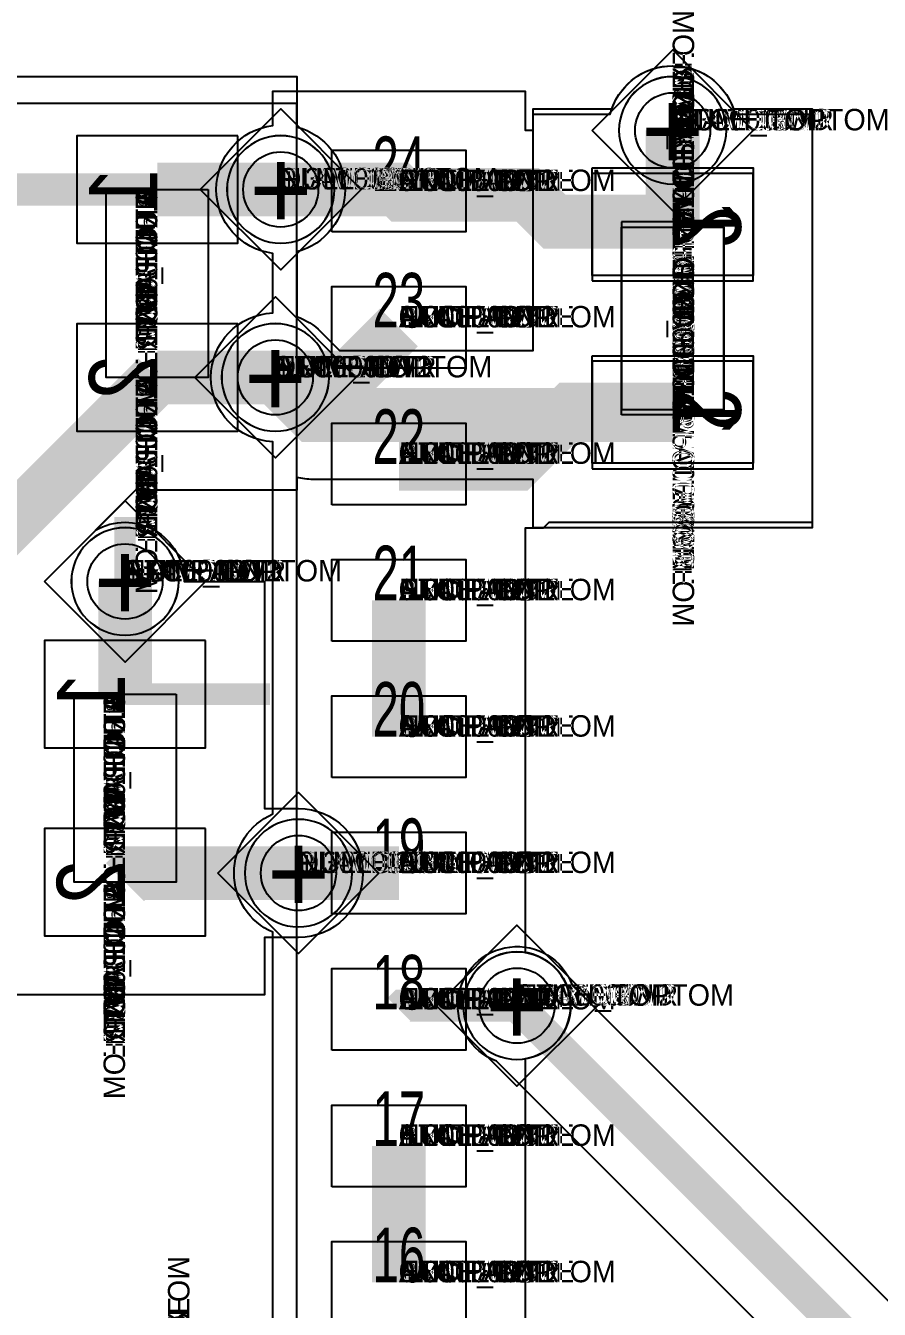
# Model space of a CAD drawing. Extents: x 0 to 323, y 0 to 320.
# Drawn here: x 31.29 to 39.24, y 243.88 to 255.83 of the extents above; entities that cross this region are included whole.
import ezdxf
from ezdxf.enums import TextEntityAlignment as Align

# ---------------------------------------------------------------- set-up
doc = ezdxf.new("R2010")
doc.units = 0
doc.header["$MEASUREMENT"] = 0
doc.layers.get('0').update_dxf_attribs({"linetype": 'CONTINUOUS'})
for name, color, linetype in [('CDN_FIGURES', 7, 'CONTINUOUS'), ('ETCH_BOTTOM', 7, 'CONTINUOUS'), ('ETCH_GND', 3, 'CONTINUOUS'), ('ETCH_INT1', 4, 'CONTINUOUS'), ('ETCH_INT2', 5, 'CONTINUOUS'), ('ETCH_PWR', 6, 'CONTINUOUS'), ('ETCH_TOP', 2, 'CONTINUOUS'), ('MANUFACTURING_NCLEGEND-1-6', 8, 'CONTINUOUS'), ('PACKAGE_GEOMETRY_ASSEMBLY_TOP', 11, 'CONTINUOUS'), ('PACKAGE_GEOMETRY_PIN_NUMBER', 9, 'CONTINUOUS')]:
    doc.layers.add(name, color=color, linetype=linetype)

# ---------------------------------------------------------------- blocks, each defined once
blk = doc.blocks.new('PAD_INFO')
for tag in ['SHAPE_TYPE', 'PAD_HEIGHT', 'PAD_LAYER', 'PAD_TYPE', 'PAD_WIDTH']:
    blk.add_attdef(tag, (0, 0), '', height=0.2)
at = {"flags": 2}
blk.add_attdef('CDN_TYPE', (0, 0), '', height=0.2, dxfattribs=at)
blk = doc.blocks.new('DRILL_INFO')
at = {"flags": 2}
blk.add_attdef('CDN_TYPE', (0, 0), '', height=0.2, dxfattribs=at)
for tag in ['FSHAPE', 'FCHAR', 'DRILL_HEIGHT', 'DIAMETER', 'PLATED', 'DRILL_WIDTH']:
    blk.add_attdef(tag, (0, 0), '', height=0.2)
blk = doc.blocks.new('VIA0700X0300')
at = {"layer": 'ETCH_BOTTOM'}
blk.add_circle((0, 0), 0.35, dxfattribs=at)
at = {"layer": 'ETCH_GND'}
blk.add_circle((0, 0), 0.35, dxfattribs=at)
at = {"layer": 'ETCH_INT1'}
blk.add_circle((0, 0), 0.35, dxfattribs=at)
at = {"layer": 'ETCH_INT2'}
blk.add_circle((0, 0), 0.35, dxfattribs=at)
at = {"layer": 'ETCH_PWR'}
blk.add_circle((0, 0), 0.35, dxfattribs=at)
at = {"layer": 'ETCH_TOP'}
blk.add_circle((0, 0), 0.35, dxfattribs=at)
ref = blk.add_blockref('PAD_INFO', (0, 0))
ref.add_attrib('PAD_LAYER', 'ETCH_TOP', (0, 0), dxfattribs={"height": 0.2})
ref.add_attrib('SHAPE_TYPE', 'NULL', (0, 0), dxfattribs={"height": 0.2})
ref.add_attrib('PAD_TYPE', 'ANTIPAD', (0, 0), dxfattribs={"height": 0.2})
ref.add_attrib('PAD_WIDTH', '0.000000', (0, 0), dxfattribs={"height": 0.2})
ref.add_attrib('PAD_HEIGHT', '0.000000', (0, 0), dxfattribs={"height": 0.2})
ref = blk.add_blockref('PAD_INFO', (0, 0))
ref.add_attrib('PAD_LAYER', 'ETCH_GND', (0, 0), dxfattribs={"height": 0.2})
ref.add_attrib('SHAPE_TYPE', 'NULL', (0, 0), dxfattribs={"height": 0.2})
ref.add_attrib('PAD_TYPE', 'ANTIPAD', (0, 0), dxfattribs={"height": 0.2})
ref.add_attrib('PAD_WIDTH', '0.000000', (0, 0), dxfattribs={"height": 0.2})
ref.add_attrib('PAD_HEIGHT', '0.000000', (0, 0), dxfattribs={"height": 0.2})
ref = blk.add_blockref('PAD_INFO', (0, 0))
ref.add_attrib('PAD_LAYER', 'ETCH_INT1', (0, 0), dxfattribs={"height": 0.2})
ref.add_attrib('SHAPE_TYPE', 'NULL', (0, 0), dxfattribs={"height": 0.2})
ref.add_attrib('PAD_TYPE', 'ANTIPAD', (0, 0), dxfattribs={"height": 0.2})
ref.add_attrib('PAD_WIDTH', '0.000000', (0, 0), dxfattribs={"height": 0.2})
ref.add_attrib('PAD_HEIGHT', '0.000000', (0, 0), dxfattribs={"height": 0.2})
ref = blk.add_blockref('PAD_INFO', (0, 0))
ref.add_attrib('PAD_LAYER', 'ETCH_INT2', (0, 0), dxfattribs={"height": 0.2})
ref.add_attrib('SHAPE_TYPE', 'NULL', (0, 0), dxfattribs={"height": 0.2})
ref.add_attrib('PAD_TYPE', 'ANTIPAD', (0, 0), dxfattribs={"height": 0.2})
ref.add_attrib('PAD_WIDTH', '0.000000', (0, 0), dxfattribs={"height": 0.2})
ref.add_attrib('PAD_HEIGHT', '0.000000', (0, 0), dxfattribs={"height": 0.2})
ref = blk.add_blockref('PAD_INFO', (0, 0))
ref.add_attrib('PAD_LAYER', 'ETCH_PWR', (0, 0), dxfattribs={"height": 0.2})
ref.add_attrib('SHAPE_TYPE', 'NULL', (0, 0), dxfattribs={"height": 0.2})
ref.add_attrib('PAD_TYPE', 'ANTIPAD', (0, 0), dxfattribs={"height": 0.2})
ref.add_attrib('PAD_WIDTH', '0.000000', (0, 0), dxfattribs={"height": 0.2})
ref.add_attrib('PAD_HEIGHT', '0.000000', (0, 0), dxfattribs={"height": 0.2})
ref = blk.add_blockref('PAD_INFO', (0, 0))
ref.add_attrib('PAD_LAYER', 'ETCH_BOTTOM', (0, 0), dxfattribs={"height": 0.2})
ref.add_attrib('SHAPE_TYPE', 'NULL', (0, 0), dxfattribs={"height": 0.2})
ref.add_attrib('PAD_TYPE', 'ANTIPAD', (0, 0), dxfattribs={"height": 0.2})
ref.add_attrib('PAD_WIDTH', '0.000000', (0, 0), dxfattribs={"height": 0.2})
ref.add_attrib('PAD_HEIGHT', '0.000000', (0, 0), dxfattribs={"height": 0.2})
ref = blk.add_blockref('PAD_INFO', (0, 0))
ref.add_attrib('PAD_LAYER', 'ETCH_TOP', (0, 0), dxfattribs={"height": 0.2})
ref.add_attrib('SHAPE_TYPE', 'NULL', (0, 0), dxfattribs={"height": 0.2})
ref.add_attrib('PAD_TYPE', 'THERMAL', (0, 0), dxfattribs={"height": 0.2})
ref.add_attrib('PAD_WIDTH', '0.000000', (0, 0), dxfattribs={"height": 0.2})
ref.add_attrib('PAD_HEIGHT', '0.000000', (0, 0), dxfattribs={"height": 0.2})
ref = blk.add_blockref('PAD_INFO', (0, 0))
ref.add_attrib('PAD_LAYER', 'ETCH_GND', (0, 0), dxfattribs={"height": 0.2})
ref.add_attrib('SHAPE_TYPE', 'NULL', (0, 0), dxfattribs={"height": 0.2})
ref.add_attrib('PAD_TYPE', 'THERMAL', (0, 0), dxfattribs={"height": 0.2})
ref.add_attrib('PAD_WIDTH', '0.000000', (0, 0), dxfattribs={"height": 0.2})
ref.add_attrib('PAD_HEIGHT', '0.000000', (0, 0), dxfattribs={"height": 0.2})
ref = blk.add_blockref('PAD_INFO', (0, 0))
ref.add_attrib('PAD_LAYER', 'ETCH_INT1', (0, 0), dxfattribs={"height": 0.2})
ref.add_attrib('SHAPE_TYPE', 'NULL', (0, 0), dxfattribs={"height": 0.2})
ref.add_attrib('PAD_TYPE', 'THERMAL', (0, 0), dxfattribs={"height": 0.2})
ref.add_attrib('PAD_WIDTH', '0.000000', (0, 0), dxfattribs={"height": 0.2})
ref.add_attrib('PAD_HEIGHT', '0.000000', (0, 0), dxfattribs={"height": 0.2})
ref = blk.add_blockref('PAD_INFO', (0, 0))
ref.add_attrib('PAD_LAYER', 'ETCH_INT2', (0, 0), dxfattribs={"height": 0.2})
ref.add_attrib('SHAPE_TYPE', 'NULL', (0, 0), dxfattribs={"height": 0.2})
ref.add_attrib('PAD_TYPE', 'THERMAL', (0, 0), dxfattribs={"height": 0.2})
ref.add_attrib('PAD_WIDTH', '0.000000', (0, 0), dxfattribs={"height": 0.2})
ref.add_attrib('PAD_HEIGHT', '0.000000', (0, 0), dxfattribs={"height": 0.2})
ref = blk.add_blockref('PAD_INFO', (0, 0))
ref.add_attrib('PAD_LAYER', 'ETCH_PWR', (0, 0), dxfattribs={"height": 0.2})
ref.add_attrib('SHAPE_TYPE', 'NULL', (0, 0), dxfattribs={"height": 0.2})
ref.add_attrib('PAD_TYPE', 'THERMAL', (0, 0), dxfattribs={"height": 0.2})
ref.add_attrib('PAD_WIDTH', '0.000000', (0, 0), dxfattribs={"height": 0.2})
ref.add_attrib('PAD_HEIGHT', '0.000000', (0, 0), dxfattribs={"height": 0.2})
ref = blk.add_blockref('PAD_INFO', (0, 0))
ref.add_attrib('PAD_LAYER', 'ETCH_BOTTOM', (0, 0), dxfattribs={"height": 0.2})
ref.add_attrib('SHAPE_TYPE', 'NULL', (0, 0), dxfattribs={"height": 0.2})
ref.add_attrib('PAD_TYPE', 'THERMAL', (0, 0), dxfattribs={"height": 0.2})
ref.add_attrib('PAD_WIDTH', '0.000000', (0, 0), dxfattribs={"height": 0.2})
ref.add_attrib('PAD_HEIGHT', '0.000000', (0, 0), dxfattribs={"height": 0.2})
ref = blk.add_blockref('PAD_INFO', (0, 0))
ref.add_attrib('PAD_LAYER', 'ETCH_TOP', (0, 0), dxfattribs={"height": 0.2})
ref.add_attrib('SHAPE_TYPE', 'CIRCLE', (0, 0), dxfattribs={"height": 0.2})
ref.add_attrib('PAD_TYPE', 'REGULAR', (0, 0), dxfattribs={"height": 0.2})
ref.add_attrib('PAD_WIDTH', '0.700000', (0, 0), dxfattribs={"height": 0.2})
ref.add_attrib('PAD_HEIGHT', '0.700000', (0, 0), dxfattribs={"height": 0.2})
ref = blk.add_blockref('PAD_INFO', (0, 0))
ref.add_attrib('PAD_LAYER', 'ETCH_GND', (0, 0), dxfattribs={"height": 0.2})
ref.add_attrib('SHAPE_TYPE', 'CIRCLE', (0, 0), dxfattribs={"height": 0.2})
ref.add_attrib('PAD_TYPE', 'REGULAR', (0, 0), dxfattribs={"height": 0.2})
ref.add_attrib('PAD_WIDTH', '0.700000', (0, 0), dxfattribs={"height": 0.2})
ref.add_attrib('PAD_HEIGHT', '0.700000', (0, 0), dxfattribs={"height": 0.2})
ref = blk.add_blockref('PAD_INFO', (0, 0))
ref.add_attrib('PAD_LAYER', 'ETCH_INT1', (0, 0), dxfattribs={"height": 0.2})
ref.add_attrib('SHAPE_TYPE', 'CIRCLE', (0, 0), dxfattribs={"height": 0.2})
ref.add_attrib('PAD_TYPE', 'REGULAR', (0, 0), dxfattribs={"height": 0.2})
ref.add_attrib('PAD_WIDTH', '0.700000', (0, 0), dxfattribs={"height": 0.2})
ref.add_attrib('PAD_HEIGHT', '0.700000', (0, 0), dxfattribs={"height": 0.2})
ref = blk.add_blockref('PAD_INFO', (0, 0))
ref.add_attrib('PAD_LAYER', 'ETCH_INT2', (0, 0), dxfattribs={"height": 0.2})
ref.add_attrib('SHAPE_TYPE', 'CIRCLE', (0, 0), dxfattribs={"height": 0.2})
ref.add_attrib('PAD_TYPE', 'REGULAR', (0, 0), dxfattribs={"height": 0.2})
ref.add_attrib('PAD_WIDTH', '0.700000', (0, 0), dxfattribs={"height": 0.2})
ref.add_attrib('PAD_HEIGHT', '0.700000', (0, 0), dxfattribs={"height": 0.2})
ref = blk.add_blockref('PAD_INFO', (0, 0))
ref.add_attrib('PAD_LAYER', 'ETCH_PWR', (0, 0), dxfattribs={"height": 0.2})
ref.add_attrib('SHAPE_TYPE', 'CIRCLE', (0, 0), dxfattribs={"height": 0.2})
ref.add_attrib('PAD_TYPE', 'REGULAR', (0, 0), dxfattribs={"height": 0.2})
ref.add_attrib('PAD_WIDTH', '0.700000', (0, 0), dxfattribs={"height": 0.2})
ref.add_attrib('PAD_HEIGHT', '0.700000', (0, 0), dxfattribs={"height": 0.2})
ref = blk.add_blockref('PAD_INFO', (0, 0))
ref.add_attrib('PAD_LAYER', 'ETCH_BOTTOM', (0, 0), dxfattribs={"height": 0.2})
ref.add_attrib('SHAPE_TYPE', 'CIRCLE', (0, 0), dxfattribs={"height": 0.2})
ref.add_attrib('PAD_TYPE', 'REGULAR', (0, 0), dxfattribs={"height": 0.2})
ref.add_attrib('PAD_WIDTH', '0.700000', (0, 0), dxfattribs={"height": 0.2})
ref.add_attrib('PAD_HEIGHT', '0.700000', (0, 0), dxfattribs={"height": 0.2})
ref = blk.add_blockref('DRILL_INFO', (0, 0))
ref.add_attrib('DIAMETER', '0.300000', (0, 0), dxfattribs={"height": 0.2})
ref.add_attrib('PLATED', 'PLATED', (0, 0), dxfattribs={"height": 0.2})
ref.add_attrib('FSHAPE', 'DIAMOND', (0, 0), dxfattribs={"height": 0.2})
ref.add_attrib('FCHAR', '+', (0, 0), dxfattribs={"height": 0.2})
ref.add_attrib('DRILL_WIDTH', '1.500000', (0, 0), dxfattribs={"height": 0.2})
ref.add_attrib('DRILL_HEIGHT', '1.500000', (0, 0), dxfattribs={"height": 0.2})
for tag in ['CDN_TYPE', 'PIN']:
    blk.add_attdef(tag, (0, 0), '', height=0.2)
at = {"flags": 2}
for tag in ['PSTKNAME', 'BBV']:
    blk.add_attdef(tag, (0, 0), '', height=0.2, dxfattribs=at)
blk = doc.blocks.new('FIGURE_DIAMOND')
at = {"layer": 'CDN_FIGURES'}
blk.add_lwpolyline([(-0.5, 0), (0, 0.5), (0.5, 0), (0, -0.5)], close=True, dxfattribs=at)
blk = doc.blocks.new('RC1000X1500TS')
at = {"layer": 'ETCH_TOP'}
blk.add_lwpolyline([(-0.5, -0.75), (-0.5, 0.75), (0.5, 0.75), (0.5, -0.75)], close=True, dxfattribs=at)
ref = blk.add_blockref('PAD_INFO', (0, 0))
ref.add_attrib('PAD_LAYER', 'ETCH_TOP', (0, 0), dxfattribs={"height": 0.2})
ref.add_attrib('SHAPE_TYPE', 'NULL', (0, 0), dxfattribs={"height": 0.2})
ref.add_attrib('PAD_TYPE', 'ANTIPAD', (0, 0), dxfattribs={"height": 0.2})
ref.add_attrib('PAD_WIDTH', '0.000000', (0, 0), dxfattribs={"height": 0.2})
ref.add_attrib('PAD_HEIGHT', '0.000000', (0, 0), dxfattribs={"height": 0.2})
ref = blk.add_blockref('PAD_INFO', (0, 0))
ref.add_attrib('PAD_LAYER', 'ETCH_GND', (0, 0), dxfattribs={"height": 0.2})
ref.add_attrib('SHAPE_TYPE', 'NULL', (0, 0), dxfattribs={"height": 0.2})
ref.add_attrib('PAD_TYPE', 'ANTIPAD', (0, 0), dxfattribs={"height": 0.2})
ref.add_attrib('PAD_WIDTH', '0.000000', (0, 0), dxfattribs={"height": 0.2})
ref.add_attrib('PAD_HEIGHT', '0.000000', (0, 0), dxfattribs={"height": 0.2})
ref = blk.add_blockref('PAD_INFO', (0, 0))
ref.add_attrib('PAD_LAYER', 'ETCH_INT1', (0, 0), dxfattribs={"height": 0.2})
ref.add_attrib('SHAPE_TYPE', 'NULL', (0, 0), dxfattribs={"height": 0.2})
ref.add_attrib('PAD_TYPE', 'ANTIPAD', (0, 0), dxfattribs={"height": 0.2})
ref.add_attrib('PAD_WIDTH', '0.000000', (0, 0), dxfattribs={"height": 0.2})
ref.add_attrib('PAD_HEIGHT', '0.000000', (0, 0), dxfattribs={"height": 0.2})
ref = blk.add_blockref('PAD_INFO', (0, 0))
ref.add_attrib('PAD_LAYER', 'ETCH_INT2', (0, 0), dxfattribs={"height": 0.2})
ref.add_attrib('SHAPE_TYPE', 'NULL', (0, 0), dxfattribs={"height": 0.2})
ref.add_attrib('PAD_TYPE', 'ANTIPAD', (0, 0), dxfattribs={"height": 0.2})
ref.add_attrib('PAD_WIDTH', '0.000000', (0, 0), dxfattribs={"height": 0.2})
ref.add_attrib('PAD_HEIGHT', '0.000000', (0, 0), dxfattribs={"height": 0.2})
ref = blk.add_blockref('PAD_INFO', (0, 0))
ref.add_attrib('PAD_LAYER', 'ETCH_PWR', (0, 0), dxfattribs={"height": 0.2})
ref.add_attrib('SHAPE_TYPE', 'NULL', (0, 0), dxfattribs={"height": 0.2})
ref.add_attrib('PAD_TYPE', 'ANTIPAD', (0, 0), dxfattribs={"height": 0.2})
ref.add_attrib('PAD_WIDTH', '0.000000', (0, 0), dxfattribs={"height": 0.2})
ref.add_attrib('PAD_HEIGHT', '0.000000', (0, 0), dxfattribs={"height": 0.2})
ref = blk.add_blockref('PAD_INFO', (0, 0))
ref.add_attrib('PAD_LAYER', 'ETCH_BOTTOM', (0, 0), dxfattribs={"height": 0.2})
ref.add_attrib('SHAPE_TYPE', 'NULL', (0, 0), dxfattribs={"height": 0.2})
ref.add_attrib('PAD_TYPE', 'ANTIPAD', (0, 0), dxfattribs={"height": 0.2})
ref.add_attrib('PAD_WIDTH', '0.000000', (0, 0), dxfattribs={"height": 0.2})
ref.add_attrib('PAD_HEIGHT', '0.000000', (0, 0), dxfattribs={"height": 0.2})
ref = blk.add_blockref('PAD_INFO', (0, 0))
ref.add_attrib('PAD_LAYER', 'ETCH_TOP', (0, 0), dxfattribs={"height": 0.2})
ref.add_attrib('SHAPE_TYPE', 'NULL', (0, 0), dxfattribs={"height": 0.2})
ref.add_attrib('PAD_TYPE', 'THERMAL', (0, 0), dxfattribs={"height": 0.2})
ref.add_attrib('PAD_WIDTH', '0.000000', (0, 0), dxfattribs={"height": 0.2})
ref.add_attrib('PAD_HEIGHT', '0.000000', (0, 0), dxfattribs={"height": 0.2})
ref = blk.add_blockref('PAD_INFO', (0, 0))
ref.add_attrib('PAD_LAYER', 'ETCH_GND', (0, 0), dxfattribs={"height": 0.2})
ref.add_attrib('SHAPE_TYPE', 'NULL', (0, 0), dxfattribs={"height": 0.2})
ref.add_attrib('PAD_TYPE', 'THERMAL', (0, 0), dxfattribs={"height": 0.2})
ref.add_attrib('PAD_WIDTH', '0.000000', (0, 0), dxfattribs={"height": 0.2})
ref.add_attrib('PAD_HEIGHT', '0.000000', (0, 0), dxfattribs={"height": 0.2})
ref = blk.add_blockref('PAD_INFO', (0, 0))
ref.add_attrib('PAD_LAYER', 'ETCH_INT1', (0, 0), dxfattribs={"height": 0.2})
ref.add_attrib('SHAPE_TYPE', 'NULL', (0, 0), dxfattribs={"height": 0.2})
ref.add_attrib('PAD_TYPE', 'THERMAL', (0, 0), dxfattribs={"height": 0.2})
ref.add_attrib('PAD_WIDTH', '0.000000', (0, 0), dxfattribs={"height": 0.2})
ref.add_attrib('PAD_HEIGHT', '0.000000', (0, 0), dxfattribs={"height": 0.2})
ref = blk.add_blockref('PAD_INFO', (0, 0))
ref.add_attrib('PAD_LAYER', 'ETCH_INT2', (0, 0), dxfattribs={"height": 0.2})
ref.add_attrib('SHAPE_TYPE', 'NULL', (0, 0), dxfattribs={"height": 0.2})
ref.add_attrib('PAD_TYPE', 'THERMAL', (0, 0), dxfattribs={"height": 0.2})
ref.add_attrib('PAD_WIDTH', '0.000000', (0, 0), dxfattribs={"height": 0.2})
ref.add_attrib('PAD_HEIGHT', '0.000000', (0, 0), dxfattribs={"height": 0.2})
ref = blk.add_blockref('PAD_INFO', (0, 0))
ref.add_attrib('PAD_LAYER', 'ETCH_PWR', (0, 0), dxfattribs={"height": 0.2})
ref.add_attrib('SHAPE_TYPE', 'NULL', (0, 0), dxfattribs={"height": 0.2})
ref.add_attrib('PAD_TYPE', 'THERMAL', (0, 0), dxfattribs={"height": 0.2})
ref.add_attrib('PAD_WIDTH', '0.000000', (0, 0), dxfattribs={"height": 0.2})
ref.add_attrib('PAD_HEIGHT', '0.000000', (0, 0), dxfattribs={"height": 0.2})
ref = blk.add_blockref('PAD_INFO', (0, 0))
ref.add_attrib('PAD_LAYER', 'ETCH_BOTTOM', (0, 0), dxfattribs={"height": 0.2})
ref.add_attrib('SHAPE_TYPE', 'NULL', (0, 0), dxfattribs={"height": 0.2})
ref.add_attrib('PAD_TYPE', 'THERMAL', (0, 0), dxfattribs={"height": 0.2})
ref.add_attrib('PAD_WIDTH', '0.000000', (0, 0), dxfattribs={"height": 0.2})
ref.add_attrib('PAD_HEIGHT', '0.000000', (0, 0), dxfattribs={"height": 0.2})
ref = blk.add_blockref('PAD_INFO', (0, 0))
ref.add_attrib('PAD_LAYER', 'ETCH_GND', (0, 0), dxfattribs={"height": 0.2})
ref.add_attrib('SHAPE_TYPE', 'NULL', (0, 0), dxfattribs={"height": 0.2})
ref.add_attrib('PAD_TYPE', 'REGULAR', (0, 0), dxfattribs={"height": 0.2})
ref.add_attrib('PAD_WIDTH', '0.000000', (0, 0), dxfattribs={"height": 0.2})
ref.add_attrib('PAD_HEIGHT', '0.000000', (0, 0), dxfattribs={"height": 0.2})
ref = blk.add_blockref('PAD_INFO', (0, 0))
ref.add_attrib('PAD_LAYER', 'ETCH_INT1', (0, 0), dxfattribs={"height": 0.2})
ref.add_attrib('SHAPE_TYPE', 'NULL', (0, 0), dxfattribs={"height": 0.2})
ref.add_attrib('PAD_TYPE', 'REGULAR', (0, 0), dxfattribs={"height": 0.2})
ref.add_attrib('PAD_WIDTH', '0.000000', (0, 0), dxfattribs={"height": 0.2})
ref.add_attrib('PAD_HEIGHT', '0.000000', (0, 0), dxfattribs={"height": 0.2})
ref = blk.add_blockref('PAD_INFO', (0, 0))
ref.add_attrib('PAD_LAYER', 'ETCH_INT2', (0, 0), dxfattribs={"height": 0.2})
ref.add_attrib('SHAPE_TYPE', 'NULL', (0, 0), dxfattribs={"height": 0.2})
ref.add_attrib('PAD_TYPE', 'REGULAR', (0, 0), dxfattribs={"height": 0.2})
ref.add_attrib('PAD_WIDTH', '0.000000', (0, 0), dxfattribs={"height": 0.2})
ref.add_attrib('PAD_HEIGHT', '0.000000', (0, 0), dxfattribs={"height": 0.2})
ref = blk.add_blockref('PAD_INFO', (0, 0))
ref.add_attrib('PAD_LAYER', 'ETCH_PWR', (0, 0), dxfattribs={"height": 0.2})
ref.add_attrib('SHAPE_TYPE', 'NULL', (0, 0), dxfattribs={"height": 0.2})
ref.add_attrib('PAD_TYPE', 'REGULAR', (0, 0), dxfattribs={"height": 0.2})
ref.add_attrib('PAD_WIDTH', '0.000000', (0, 0), dxfattribs={"height": 0.2})
ref.add_attrib('PAD_HEIGHT', '0.000000', (0, 0), dxfattribs={"height": 0.2})
ref = blk.add_blockref('PAD_INFO', (0, 0))
ref.add_attrib('PAD_LAYER', 'ETCH_BOTTOM', (0, 0), dxfattribs={"height": 0.2})
ref.add_attrib('SHAPE_TYPE', 'NULL', (0, 0), dxfattribs={"height": 0.2})
ref.add_attrib('PAD_TYPE', 'REGULAR', (0, 0), dxfattribs={"height": 0.2})
ref.add_attrib('PAD_WIDTH', '0.000000', (0, 0), dxfattribs={"height": 0.2})
ref.add_attrib('PAD_HEIGHT', '0.000000', (0, 0), dxfattribs={"height": 0.2})
ref = blk.add_blockref('DRILL_INFO', (0, 0))
ref.add_attrib('DIAMETER', '0.000000', (0, 0), dxfattribs={"height": 0.2})
ref.add_attrib('PLATED', 'PLATED', (0, 0), dxfattribs={"height": 0.2})
ref.add_attrib('FSHAPE', 'NULL', (0, 0), dxfattribs={"height": 0.2})
ref.add_attrib('DRILL_WIDTH', '0.000000', (0, 0), dxfattribs={"height": 0.2})
ref.add_attrib('DRILL_HEIGHT', '0.000000', (0, 0), dxfattribs={"height": 0.2})
ref = blk.add_blockref('PAD_INFO', (0, 0))
ref.add_attrib('PAD_LAYER', 'ETCH_TOP', (0, 0), dxfattribs={"height": 0.2})
ref.add_attrib('SHAPE_TYPE', 'RECTANGLE', (0, 0), dxfattribs={"height": 0.2})
ref.add_attrib('PAD_TYPE', 'REGULAR', (0, 0), dxfattribs={"height": 0.2})
ref.add_attrib('PAD_WIDTH', '1.000000', (0, 0), dxfattribs={"height": 0.2})
ref.add_attrib('PAD_HEIGHT', '1.500000', (0, 0), dxfattribs={"height": 0.2})
for tag in ['CDN_TYPE', 'PIN']:
    blk.add_attdef(tag, (0, 0), '', height=0.2)
at = {"flags": 2}
for tag in ['PSTKNAME', 'BBV']:
    blk.add_attdef(tag, (0, 0), '', height=0.2, dxfattribs=at)
blk = doc.blocks.new('F56')
at = {"layer": 'PACKAGE_GEOMETRY_ASSEMBLY_TOP'}
blk.add_lwpolyline([(0, -0.475), (1.75, -0.475), (1.75, 0.475), (0, 0.475)], close=True, dxfattribs=at)
at = {"layer": 'ETCH_TOP'}
ref = blk.add_blockref('RC1000X1500TS', (0, 0), dxfattribs=at)
ref.add_attrib('CDN_TYPE', 'PIN', (0, 0), dxfattribs={"height": 0.2})
ref.add_attrib('PIN', '1', (0, 0), dxfattribs={"height": 0.2})
ref = blk.add_blockref('RC1000X1500TS', (1.75, 0), dxfattribs=at)
ref.add_attrib('CDN_TYPE', 'PIN', (0, 0), dxfattribs={"height": 0.2})
ref.add_attrib('PIN', '2', (0, 0), dxfattribs={"height": 0.2})
at = {"flags": 2}
for tag in ['SYMBOL_TYPE', 'CDN_TYPE', 'REFDES']:
    blk.add_attdef(tag, (0, 0), '', height=0.2, dxfattribs=at)
blk = doc.blocks.new('RC1250X0760TS')
at = {"layer": 'ETCH_TOP'}
blk.add_lwpolyline([(-0.625, -0.38), (-0.625, 0.38), (0.625, 0.38), (0.625, -0.38)], close=True, dxfattribs=at)
ref = blk.add_blockref('PAD_INFO', (0, 0))
ref.add_attrib('PAD_LAYER', 'ETCH_TOP', (0, 0), dxfattribs={"height": 0.2})
ref.add_attrib('SHAPE_TYPE', 'NULL', (0, 0), dxfattribs={"height": 0.2})
ref.add_attrib('PAD_TYPE', 'ANTIPAD', (0, 0), dxfattribs={"height": 0.2})
ref.add_attrib('PAD_WIDTH', '0.000000', (0, 0), dxfattribs={"height": 0.2})
ref.add_attrib('PAD_HEIGHT', '0.000000', (0, 0), dxfattribs={"height": 0.2})
ref = blk.add_blockref('PAD_INFO', (0, 0))
ref.add_attrib('PAD_LAYER', 'ETCH_GND', (0, 0), dxfattribs={"height": 0.2})
ref.add_attrib('SHAPE_TYPE', 'NULL', (0, 0), dxfattribs={"height": 0.2})
ref.add_attrib('PAD_TYPE', 'ANTIPAD', (0, 0), dxfattribs={"height": 0.2})
ref.add_attrib('PAD_WIDTH', '0.000000', (0, 0), dxfattribs={"height": 0.2})
ref.add_attrib('PAD_HEIGHT', '0.000000', (0, 0), dxfattribs={"height": 0.2})
ref = blk.add_blockref('PAD_INFO', (0, 0))
ref.add_attrib('PAD_LAYER', 'ETCH_INT1', (0, 0), dxfattribs={"height": 0.2})
ref.add_attrib('SHAPE_TYPE', 'NULL', (0, 0), dxfattribs={"height": 0.2})
ref.add_attrib('PAD_TYPE', 'ANTIPAD', (0, 0), dxfattribs={"height": 0.2})
ref.add_attrib('PAD_WIDTH', '0.000000', (0, 0), dxfattribs={"height": 0.2})
ref.add_attrib('PAD_HEIGHT', '0.000000', (0, 0), dxfattribs={"height": 0.2})
ref = blk.add_blockref('PAD_INFO', (0, 0))
ref.add_attrib('PAD_LAYER', 'ETCH_INT2', (0, 0), dxfattribs={"height": 0.2})
ref.add_attrib('SHAPE_TYPE', 'NULL', (0, 0), dxfattribs={"height": 0.2})
ref.add_attrib('PAD_TYPE', 'ANTIPAD', (0, 0), dxfattribs={"height": 0.2})
ref.add_attrib('PAD_WIDTH', '0.000000', (0, 0), dxfattribs={"height": 0.2})
ref.add_attrib('PAD_HEIGHT', '0.000000', (0, 0), dxfattribs={"height": 0.2})
ref = blk.add_blockref('PAD_INFO', (0, 0))
ref.add_attrib('PAD_LAYER', 'ETCH_PWR', (0, 0), dxfattribs={"height": 0.2})
ref.add_attrib('SHAPE_TYPE', 'NULL', (0, 0), dxfattribs={"height": 0.2})
ref.add_attrib('PAD_TYPE', 'ANTIPAD', (0, 0), dxfattribs={"height": 0.2})
ref.add_attrib('PAD_WIDTH', '0.000000', (0, 0), dxfattribs={"height": 0.2})
ref.add_attrib('PAD_HEIGHT', '0.000000', (0, 0), dxfattribs={"height": 0.2})
ref = blk.add_blockref('PAD_INFO', (0, 0))
ref.add_attrib('PAD_LAYER', 'ETCH_BOTTOM', (0, 0), dxfattribs={"height": 0.2})
ref.add_attrib('SHAPE_TYPE', 'NULL', (0, 0), dxfattribs={"height": 0.2})
ref.add_attrib('PAD_TYPE', 'ANTIPAD', (0, 0), dxfattribs={"height": 0.2})
ref.add_attrib('PAD_WIDTH', '0.000000', (0, 0), dxfattribs={"height": 0.2})
ref.add_attrib('PAD_HEIGHT', '0.000000', (0, 0), dxfattribs={"height": 0.2})
ref = blk.add_blockref('PAD_INFO', (0, 0))
ref.add_attrib('PAD_LAYER', 'ETCH_TOP', (0, 0), dxfattribs={"height": 0.2})
ref.add_attrib('SHAPE_TYPE', 'NULL', (0, 0), dxfattribs={"height": 0.2})
ref.add_attrib('PAD_TYPE', 'THERMAL', (0, 0), dxfattribs={"height": 0.2})
ref.add_attrib('PAD_WIDTH', '0.000000', (0, 0), dxfattribs={"height": 0.2})
ref.add_attrib('PAD_HEIGHT', '0.000000', (0, 0), dxfattribs={"height": 0.2})
ref = blk.add_blockref('PAD_INFO', (0, 0))
ref.add_attrib('PAD_LAYER', 'ETCH_GND', (0, 0), dxfattribs={"height": 0.2})
ref.add_attrib('SHAPE_TYPE', 'NULL', (0, 0), dxfattribs={"height": 0.2})
ref.add_attrib('PAD_TYPE', 'THERMAL', (0, 0), dxfattribs={"height": 0.2})
ref.add_attrib('PAD_WIDTH', '0.000000', (0, 0), dxfattribs={"height": 0.2})
ref.add_attrib('PAD_HEIGHT', '0.000000', (0, 0), dxfattribs={"height": 0.2})
ref = blk.add_blockref('PAD_INFO', (0, 0))
ref.add_attrib('PAD_LAYER', 'ETCH_INT1', (0, 0), dxfattribs={"height": 0.2})
ref.add_attrib('SHAPE_TYPE', 'NULL', (0, 0), dxfattribs={"height": 0.2})
ref.add_attrib('PAD_TYPE', 'THERMAL', (0, 0), dxfattribs={"height": 0.2})
ref.add_attrib('PAD_WIDTH', '0.000000', (0, 0), dxfattribs={"height": 0.2})
ref.add_attrib('PAD_HEIGHT', '0.000000', (0, 0), dxfattribs={"height": 0.2})
ref = blk.add_blockref('PAD_INFO', (0, 0))
ref.add_attrib('PAD_LAYER', 'ETCH_INT2', (0, 0), dxfattribs={"height": 0.2})
ref.add_attrib('SHAPE_TYPE', 'NULL', (0, 0), dxfattribs={"height": 0.2})
ref.add_attrib('PAD_TYPE', 'THERMAL', (0, 0), dxfattribs={"height": 0.2})
ref.add_attrib('PAD_WIDTH', '0.000000', (0, 0), dxfattribs={"height": 0.2})
ref.add_attrib('PAD_HEIGHT', '0.000000', (0, 0), dxfattribs={"height": 0.2})
ref = blk.add_blockref('PAD_INFO', (0, 0))
ref.add_attrib('PAD_LAYER', 'ETCH_PWR', (0, 0), dxfattribs={"height": 0.2})
ref.add_attrib('SHAPE_TYPE', 'NULL', (0, 0), dxfattribs={"height": 0.2})
ref.add_attrib('PAD_TYPE', 'THERMAL', (0, 0), dxfattribs={"height": 0.2})
ref.add_attrib('PAD_WIDTH', '0.000000', (0, 0), dxfattribs={"height": 0.2})
ref.add_attrib('PAD_HEIGHT', '0.000000', (0, 0), dxfattribs={"height": 0.2})
ref = blk.add_blockref('PAD_INFO', (0, 0))
ref.add_attrib('PAD_LAYER', 'ETCH_BOTTOM', (0, 0), dxfattribs={"height": 0.2})
ref.add_attrib('SHAPE_TYPE', 'NULL', (0, 0), dxfattribs={"height": 0.2})
ref.add_attrib('PAD_TYPE', 'THERMAL', (0, 0), dxfattribs={"height": 0.2})
ref.add_attrib('PAD_WIDTH', '0.000000', (0, 0), dxfattribs={"height": 0.2})
ref.add_attrib('PAD_HEIGHT', '0.000000', (0, 0), dxfattribs={"height": 0.2})
ref = blk.add_blockref('PAD_INFO', (0, 0))
ref.add_attrib('PAD_LAYER', 'ETCH_TOP', (0, 0), dxfattribs={"height": 0.2})
ref.add_attrib('SHAPE_TYPE', 'RECTANGLE', (0, 0), dxfattribs={"height": 0.2})
ref.add_attrib('PAD_TYPE', 'REGULAR', (0, 0), dxfattribs={"height": 0.2})
ref.add_attrib('PAD_WIDTH', '1.250000', (0, 0), dxfattribs={"height": 0.2})
ref.add_attrib('PAD_HEIGHT', '0.760000', (0, 0), dxfattribs={"height": 0.2})
ref = blk.add_blockref('PAD_INFO', (0, 0))
ref.add_attrib('PAD_LAYER', 'ETCH_GND', (0, 0), dxfattribs={"height": 0.2})
ref.add_attrib('SHAPE_TYPE', 'NULL', (0, 0), dxfattribs={"height": 0.2})
ref.add_attrib('PAD_TYPE', 'REGULAR', (0, 0), dxfattribs={"height": 0.2})
ref.add_attrib('PAD_WIDTH', '0.000000', (0, 0), dxfattribs={"height": 0.2})
ref.add_attrib('PAD_HEIGHT', '0.000000', (0, 0), dxfattribs={"height": 0.2})
ref = blk.add_blockref('PAD_INFO', (0, 0))
ref.add_attrib('PAD_LAYER', 'ETCH_INT1', (0, 0), dxfattribs={"height": 0.2})
ref.add_attrib('SHAPE_TYPE', 'NULL', (0, 0), dxfattribs={"height": 0.2})
ref.add_attrib('PAD_TYPE', 'REGULAR', (0, 0), dxfattribs={"height": 0.2})
ref.add_attrib('PAD_WIDTH', '0.000000', (0, 0), dxfattribs={"height": 0.2})
ref.add_attrib('PAD_HEIGHT', '0.000000', (0, 0), dxfattribs={"height": 0.2})
ref = blk.add_blockref('PAD_INFO', (0, 0))
ref.add_attrib('PAD_LAYER', 'ETCH_INT2', (0, 0), dxfattribs={"height": 0.2})
ref.add_attrib('SHAPE_TYPE', 'NULL', (0, 0), dxfattribs={"height": 0.2})
ref.add_attrib('PAD_TYPE', 'REGULAR', (0, 0), dxfattribs={"height": 0.2})
ref.add_attrib('PAD_WIDTH', '0.000000', (0, 0), dxfattribs={"height": 0.2})
ref.add_attrib('PAD_HEIGHT', '0.000000', (0, 0), dxfattribs={"height": 0.2})
ref = blk.add_blockref('PAD_INFO', (0, 0))
ref.add_attrib('PAD_LAYER', 'ETCH_PWR', (0, 0), dxfattribs={"height": 0.2})
ref.add_attrib('SHAPE_TYPE', 'NULL', (0, 0), dxfattribs={"height": 0.2})
ref.add_attrib('PAD_TYPE', 'REGULAR', (0, 0), dxfattribs={"height": 0.2})
ref.add_attrib('PAD_WIDTH', '0.000000', (0, 0), dxfattribs={"height": 0.2})
ref.add_attrib('PAD_HEIGHT', '0.000000', (0, 0), dxfattribs={"height": 0.2})
ref = blk.add_blockref('PAD_INFO', (0, 0))
ref.add_attrib('PAD_LAYER', 'ETCH_BOTTOM', (0, 0), dxfattribs={"height": 0.2})
ref.add_attrib('SHAPE_TYPE', 'NULL', (0, 0), dxfattribs={"height": 0.2})
ref.add_attrib('PAD_TYPE', 'REGULAR', (0, 0), dxfattribs={"height": 0.2})
ref.add_attrib('PAD_WIDTH', '0.000000', (0, 0), dxfattribs={"height": 0.2})
ref.add_attrib('PAD_HEIGHT', '0.000000', (0, 0), dxfattribs={"height": 0.2})
ref = blk.add_blockref('DRILL_INFO', (0, 0))
ref.add_attrib('DIAMETER', '0.000000', (0, 0), dxfattribs={"height": 0.2})
ref.add_attrib('PLATED', 'PLATED', (0, 0), dxfattribs={"height": 0.2})
ref.add_attrib('FSHAPE', 'NULL', (0, 0), dxfattribs={"height": 0.2})
ref.add_attrib('DRILL_WIDTH', '0.000000', (0, 0), dxfattribs={"height": 0.2})
ref.add_attrib('DRILL_HEIGHT', '0.000000', (0, 0), dxfattribs={"height": 0.2})
for tag in ['CDN_TYPE', 'PIN']:
    blk.add_attdef(tag, (0, 0), '', height=0.2)
at = {"flags": 2}
for tag in ['PSTKNAME', 'BBV']:
    blk.add_attdef(tag, (0, 0), '', height=0.2, dxfattribs=at)
blk = doc.blocks.new('SO-24W')
at = {"layer": 'PACKAGE_GEOMETRY_ASSEMBLY_TOP'}
blk.add_lwpolyline([(-3.8, -7.8), (3.8, -7.8), (3.8, 7.8), (-3.8, 7.8)], close=True, dxfattribs=at)
at = {"layer": 'ETCH_TOP'}
ref = blk.add_blockref('RC1250X0760TS', (4.75, 6.985), dxfattribs=at)
ref.add_attrib('CDN_TYPE', 'PIN', (0, 0), dxfattribs={"height": 0.2})
ref.add_attrib('PIN', '24', (0, 0), dxfattribs={"height": 0.2})
ref = blk.add_blockref('RC1250X0760TS', (4.75, 5.715), dxfattribs=at)
ref.add_attrib('CDN_TYPE', 'PIN', (0, 0), dxfattribs={"height": 0.2})
ref.add_attrib('PIN', '23', (0, 0), dxfattribs={"height": 0.2})
ref = blk.add_blockref('RC1250X0760TS', (4.75, 4.445), dxfattribs=at)
ref.add_attrib('CDN_TYPE', 'PIN', (0, 0), dxfattribs={"height": 0.2})
ref.add_attrib('PIN', '22', (0, 0), dxfattribs={"height": 0.2})
ref = blk.add_blockref('RC1250X0760TS', (4.75, 3.175), dxfattribs=at)
ref.add_attrib('CDN_TYPE', 'PIN', (0, 0), dxfattribs={"height": 0.2})
ref.add_attrib('PIN', '21', (0, 0), dxfattribs={"height": 0.2})
ref = blk.add_blockref('RC1250X0760TS', (4.75, 1.905), dxfattribs=at)
ref.add_attrib('CDN_TYPE', 'PIN', (0, 0), dxfattribs={"height": 0.2})
ref.add_attrib('PIN', '20', (0, 0), dxfattribs={"height": 0.2})
ref = blk.add_blockref('RC1250X0760TS', (4.75, 0.635), dxfattribs=at)
ref.add_attrib('CDN_TYPE', 'PIN', (0, 0), dxfattribs={"height": 0.2})
ref.add_attrib('PIN', '19', (0, 0), dxfattribs={"height": 0.2})
ref = blk.add_blockref('RC1250X0760TS', (4.75, -0.635), dxfattribs=at)
ref.add_attrib('CDN_TYPE', 'PIN', (0, 0), dxfattribs={"height": 0.2})
ref.add_attrib('PIN', '18', (0, 0), dxfattribs={"height": 0.2})
ref = blk.add_blockref('RC1250X0760TS', (4.75, -3.175), dxfattribs=at)
ref.add_attrib('CDN_TYPE', 'PIN', (0, 0), dxfattribs={"height": 0.2})
ref.add_attrib('PIN', '16', (0, 0), dxfattribs={"height": 0.2})
ref = blk.add_blockref('RC1250X0760TS', (4.75, -6.985), dxfattribs=at)
ref.add_attrib('CDN_TYPE', 'PIN', (0, 0), dxfattribs={"height": 0.2})
ref.add_attrib('PIN', '13', (0, 0), dxfattribs={"height": 0.2})
ref = blk.add_blockref('RC1250X0760TS', (4.75, -1.905), dxfattribs=at)
ref.add_attrib('CDN_TYPE', 'PIN', (0, 0), dxfattribs={"height": 0.2})
ref.add_attrib('PIN', '17', (0, 0), dxfattribs={"height": 0.2})
ref = blk.add_blockref('RC1250X0760TS', (4.75, -4.445), dxfattribs=at)
ref.add_attrib('CDN_TYPE', 'PIN', (0, 0), dxfattribs={"height": 0.2})
ref.add_attrib('PIN', '15', (0, 0), dxfattribs={"height": 0.2})
ref = blk.add_blockref('RC1250X0760TS', (4.75, -5.715), dxfattribs=at)
ref.add_attrib('CDN_TYPE', 'PIN', (0, 0), dxfattribs={"height": 0.2})
ref.add_attrib('PIN', '14', (0, 0), dxfattribs={"height": 0.2})
at = {"flags": 2}
for tag in ['SYMBOL_TYPE', 'CDN_TYPE', 'REFDES']:
    blk.add_attdef(tag, (0, 0), '', height=0.2, dxfattribs=at)

msp = doc.modelspace()

# ---------------------------------------------------------------- linework, layer by layer
at = {"layer": 'ETCH_BOTTOM'}
for points, format in [([(29.763, 255.356), (33.813, 255.356), (33.813, 254.886, -0.774485), (33.813, 253.724), (33.813, 253.121, -0.11183), (34.037, 252.98), (34.211, 252.806), (36.013, 252.806), (36.013, 255.006), (36.732, 255.006, -0.774485), (37.894, 255.006), (38.613, 255.006), (38.613, 251.155), (36.013, 251.155), (36.013, 251.605), (33.963, 251.605, -0.063198), (33.813, 251.624), (33.813, 251.505), (32.311, 251.505), (31.938, 251.132, -0.577098), (32.763, 250.656), (33.513, 250.656), (33.513, 248.541), (33.828, 248.541, -1), (33.828, 247.34), (33.513, 247.34), (33.513, 246.805), (30.913, 246.805)], "xyb"), ([(37.313, 253.955, 0.5, 0.5, 0), (37.313, 254.855, 0.5, 0.5, 0)], "xyseb"), ([(30.013, 254.305, 0.3, 0.3, 0), (32.513, 254.305, 0.3, 0.3, 0)], "xyseb"), ([(32.513, 254.305, 0.5, 0.5, 0), (33.663, 254.305, 0.5, 0.5, 0)], "xyseb"), ([(30.313, 241.705, 0.5, 0.5, 0), (30.313, 250.355, 0.5, 0.5, 0), (32.513, 252.555, 0.5, 0.5, 0)], "xyseb"), ([(32.513, 252.555, 0.5, 0.5, 0), (33.613, 252.555, 0.5, 0.5, 0)], "xyseb"), ([(37.313, 252.205, 0.5, 0.5, 0), (33.963, 252.205, 0.5, 0.5, 0), (33.613, 252.555, 0.5, 0.5, 0)], "xyseb"), ([(32.213, 250.655, 0.2, 0.2, 0), (32.213, 251.256, 0.2, 0.2, 0)], "xyseb"), ([(32.213, 249.605, 0.5, 0.5, 0), (32.213, 250.655, 0.5, 0.5, 0)], "xyseb"), ([(32.213, 249.605, 0.2, 0.2, 0), (33.563, 249.605, 0.2, 0.2, 0)], "xyseb"), ([(33.828, 247.94, 0.5, 0.5, 0), (32.298, 247.94, 0.5, 0.5, 0), (32.213, 247.855, 0.5, 0.5, 0)], "xyseb"), ([(39.664, 242.197), (35.671, 246.19, -1.558206), (36.378, 246.897), (40.371, 242.904)], "xyb"), ([(40.164, 242.404, 0.3, 0.3, 0), (35.863, 246.705, 0.3, 0.3, 0)], "xyseb")]:
    msp.add_lwpolyline(points, format=format, dxfattribs=at)
at = {"layer": 'ETCH_GND'}
for points in [[(37.813, 254.855, 1), (36.813, 254.855, 1)], [(34.163, 254.305, 1), (33.163, 254.305, 1)], [(34.113, 252.555, 1), (33.113, 252.555, 1)], [(34.328, 247.94, 1), (33.328, 247.94, 1)], [(36.363, 246.705, 1), (35.363, 246.705, 1)]]:
    msp.add_lwpolyline(points, format="xyb", close=True, dxfattribs=at)
at = {"layer": 'ETCH_INT1'}
for points in [[(37.813, 254.855, 1), (36.813, 254.855, 1)], [(34.163, 254.305, 1), (33.163, 254.305, 1)], [(34.113, 252.555, 1), (33.113, 252.555, 1)], [(32.713, 250.655, 1), (31.713, 250.655, 1)], [(36.363, 246.705, 1), (35.363, 246.705, 1)]]:
    msp.add_lwpolyline(points, format="xyb", close=True, dxfattribs=at)
at = {"layer": 'ETCH_INT2'}
for points in [[(37.313, 255.356, 1), (37.313, 254.355, 1)], [(33.663, 254.806, 1), (33.663, 253.805, 1)], [(33.613, 253.056, 1), (33.613, 252.055, 1)], [(32.213, 251.156, 1), (32.213, 250.155, 1)], [(35.863, 247.206, 1), (35.863, 246.205, 1)]]:
    msp.add_lwpolyline(points, format="xyb", close=True, dxfattribs=at)
at = {"layer": 'ETCH_PWR'}
for points in [[(37.813, 254.855, 1), (36.813, 254.855, 1)], [(34.163, 254.305, 1), (33.163, 254.305, 1)], [(34.113, 252.555, 1), (33.113, 252.555, 1)], [(32.713, 250.655, 1), (31.713, 250.655, 1)], [(34.328, 247.94, 1), (33.328, 247.94, 1)], [(36.363, 246.705, 1), (35.363, 246.705, 1)]]:
    msp.add_lwpolyline(points, format="xyb", close=True, dxfattribs=at)
at = {"layer": 'ETCH_TOP'}
for points, format in [([(33.588, 243.419), (33.588, 247.39, -0.654588), (33.588, 248.49), (33.588, 251.956, -0.959015), (33.588, 253.155), (33.588, 253.71, -0.88179), (33.588, 254.901), (33.588, 255.221), (35.938, 255.221), (35.938, 254.856), (36.013, 254.856), (36.013, 255.056), (36.747, 255.056, -0.707037), (37.878, 255.056), (38.613, 255.056), (38.613, 251.205), (36.161, 251.205), (36.106, 251.15), (35.938, 251.15), (35.938, 247.2, -0.85957), (35.938, 246.211), (35.938, 242.856)], "xyb"), ([(37.313, 254.855, 0.5, 0.5, 0), (37.313, 254.005, 0.5, 0.5, 0)], "xyseb"), ([(33.663, 254.305, 0.5, 0.5, 0), (34.748, 254.305, 0.5, 0.5, 0), (34.763, 254.29, 0.5, 0.5, 0)], "xyseb"), ([(34.763, 254.29, 0.5, 0.5, 0), (34.798, 254.255, 0.5, 0.5, 0), (35.963, 254.255, 0.5, 0.5, 0), (36.213, 254.005, 0.5, 0.5, 0), (37.313, 254.005, 0.5, 0.5, 0)], "xyseb"), ([(33.613, 252.555, 0.5, 0.5, 0), (34.298, 252.555, 0.5, 0.5, 0), (34.763, 253.02, 0.5, 0.5, 0)], "xyseb"), ([(34.763, 251.75, 0.5, 0.5, 0), (35.858, 251.75, 0.5, 0.5, 0), (36.363, 252.255, 0.5, 0.5, 0), (37.313, 252.255, 0.5, 0.5, 0)], "xyseb"), ([(34.763, 250.48, 0.5, 0.5, 0), (34.763, 249.21, 0.5, 0.5, 0)], "xyseb"), ([(34.763, 247.94, 0.5, 0.5, 0), (33.828, 247.94, 0.5, 0.5, 0)], "xyseb"), ([(35.863, 246.705, 0.3, 0.3, 0), (34.798, 246.705, 0.3, 0.3, 0), (34.763, 246.67, 0.3, 0.3, 0)], "xyseb"), ([(34.763, 245.4, 0.5, 0.5, 0), (34.763, 244.13, 0.5, 0.5, 0)], "xyseb")]:
    msp.add_lwpolyline(points, format=format, dxfattribs=at)

# ---------------------------------------------------------------- block references
at = {"xscale": -1}
for p, rotation in [((37.313, 252.205), 270), ((32.513, 254.305), 90), ((32.213, 249.605), 90), ((32.613, 240.605), 270)]:
    msp.add_blockref('F56', p, dxfattribs=dict(at, rotation=rotation))
msp.add_blockref('SO-24W', (30.013, 247.305))
at = {"rotation": 270}
msp.add_blockref('F56', (37.313, 254.005), dxfattribs=at)
at = {"layer": 'ETCH_TOP'}
for p in [(37.313, 254.855), (33.663, 254.305), (33.613, 252.555), (32.213, 250.655), (33.828, 247.94), (35.863, 246.705)]:
    msp.add_blockref('VIA0700X0300', p, dxfattribs=at)
at = {"layer": 'MANUFACTURING_NCLEGEND-1-6', "xscale": 1.5, "yscale": 1.5}
for p in [(37.313, 254.855), (33.663, 254.305), (33.613, 252.555), (32.213, 250.655), (33.828, 247.94), (35.863, 246.705)]:
    msp.add_blockref('FIGURE_DIAMOND', p, dxfattribs=at)

# ---------------------------------------------------------------- texts
at = {"layer": 'MANUFACTURING_NCLEGEND-1-6'}
for p in [(37.313, 254.855), (33.663, 254.305), (33.613, 252.555), (32.213, 250.655), (33.828, 247.94), (35.863, 246.705)]:
    msp.add_text('+', height=0.75, dxfattribs=at).set_placement(p, align=Align.MIDDLE_CENTER)
at = {"layer": 'PACKAGE_GEOMETRY_PIN_NUMBER', "width": 0.649606}
for s, p in [('24', (34.763, 254.29)), ('23', (34.763, 253.02)), ('22', (34.763, 251.75)), ('21', (34.763, 250.48)), ('20', (34.763, 249.21)), ('19', (34.763, 247.94)), ('18', (34.763, 246.67)), ('17', (34.763, 245.4)), ('16', (34.763, 244.13))]:
    msp.add_text(s, height=0.508, dxfattribs=at).set_placement(p, align=Align.CENTER)
at = {"layer": 'PACKAGE_GEOMETRY_PIN_NUMBER', "text_generation_flag": 2, "width": 0.88}
for s, rotation, p in [('1', 90, (32.513, 254.305)), ('2', 270, (37.313, 253.955)), ('2', 90, (32.513, 252.555)), ('1', 270, (37.313, 252.205)), ('1', 90, (32.213, 249.605)), ('2', 90, (32.213, 247.855))]:
    msp.add_text(s, height=0.635, rotation=rotation, dxfattribs=at).set_placement(p, align=Align.CENTER)
at = {"layer": 'PACKAGE_GEOMETRY_PIN_NUMBER', "width": 0.88}
for s, p in [('1', (37.313, 254.005)), ('2', (37.313, 252.255))]:
    msp.add_text(s, height=0.635, rotation=270, dxfattribs=at).set_placement(p, align=Align.CENTER)

doc.saveas('drawing.dxf')
